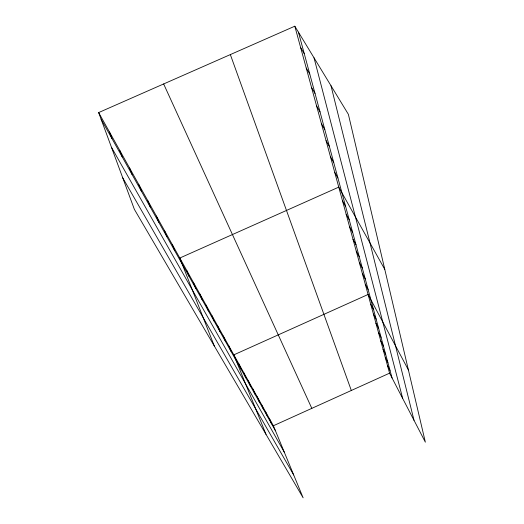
<?xml version="1.0" encoding="UTF-8"?>
<svg xmlns="http://www.w3.org/2000/svg" width="524" height="524" viewBox="0 0 524 524"><rect width="100%" height="100%" fill="white"/><g stroke="black" fill="none" stroke-linecap="round" stroke-linejoin="round"><path stroke-width="0.79" d="M273.384 425.75L389.568 373.173L294.809 26.2L98.65 112.575L134.367 209.345L303.121 497.8L273.384 425.75L98.65 112.575M294.809 26.2L348.388 114.356L425.35 442.164L389.568 373.173M300.671 47.658L304.234 53.605M306.245 68.074L309.756 73.989M311.551 87.515L315.016 93.403M316.614 106.045L320.02 111.9M321.448 123.736L324.801 129.559M122.76 177.898L293.702 474.967M326.066 140.642L329.367 146.425M330.48 156.814L333.736 162.551M111.455 147.264L284.303 452.199M334.705 172.298L337.914 177.99M384.786 269.388L338.759 187.133L179.804 258.024L214.296 345.971M101.067 119.112L275.467 430.794M342.532 200.954L345.65 206.561M346.161 214.237L349.239 219.798M349.652 227.01L352.685 232.525M353.012 239.311L355.999 244.78M356.241 251.153L359.195 256.577M359.366 262.57L362.274 267.947M362.372 273.587L365.241 278.919M365.274 284.218L368.11 289.497M408.386 369.905L368.077 294.481L233.828 354.859L266.009 434.357M370.789 304.405L373.553 309.592M373.409 313.994L376.134 319.142M375.944 323.275L378.636 328.371M378.394 332.255L381.053 337.312M380.771 340.96L383.398 345.964M383.07 349.384L385.671 354.348M385.304 357.558L387.871 362.477M387.472 365.483L390 370.357M163.645 83.951L311.819 408.36M269.519 418.827L271.615 423.916M265.537 411.687L267.653 416.829M261.43 404.325L263.565 409.519M257.199 396.734L259.347 401.98M252.823 388.9L254.992 394.199M248.311 380.804L250.492 386.162M243.64 372.446L245.841 377.85M238.82 363.8L241.04 369.263M228.667 345.604L230.92 351.178M223.322 336.022L225.589 341.655M217.781 326.085L220.06 331.777M212.037 315.789L214.336 321.539M206.07 305.106L208.388 310.915M199.88 294.01L202.212 299.879M193.448 282.482L195.793 288.41M186.76 270.495L189.118 276.482M172.331 244.629L174.708 250.727M164.529 230.645L166.92 236.809M156.381 216.039L158.785 222.261M147.86 200.771L150.27 207.046M138.939 184.782L141.356 191.116M129.592 168.027L132.009 174.413M119.786 150.447L122.203 156.892M109.483 131.989L111.9 138.48M230.344 54.588L351.322 390.485M298.431 32.16L392.07 378.001M314.02 57.817L402.707 398.502M330.985 85.72L414.012 420.307"/></g></svg>
